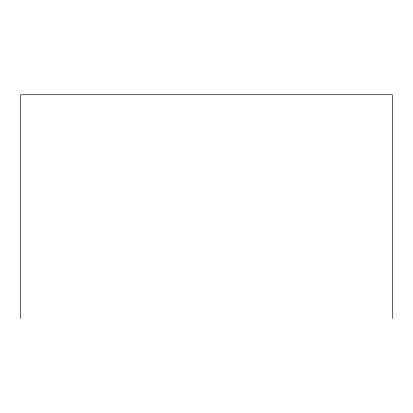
<?xml version="1.0" encoding="UTF-8"?>
<svg xmlns="http://www.w3.org/2000/svg" width="413" height="413" viewBox="0 0 413 413"><rect width="100%" height="100%" fill="white"/><g stroke="black" fill="none" stroke-linecap="round" stroke-linejoin="round"><path stroke-width="0.62" d="M392.35 318.273L392.35 94.727L20.65 94.727L20.65 318.273"/></g></svg>
